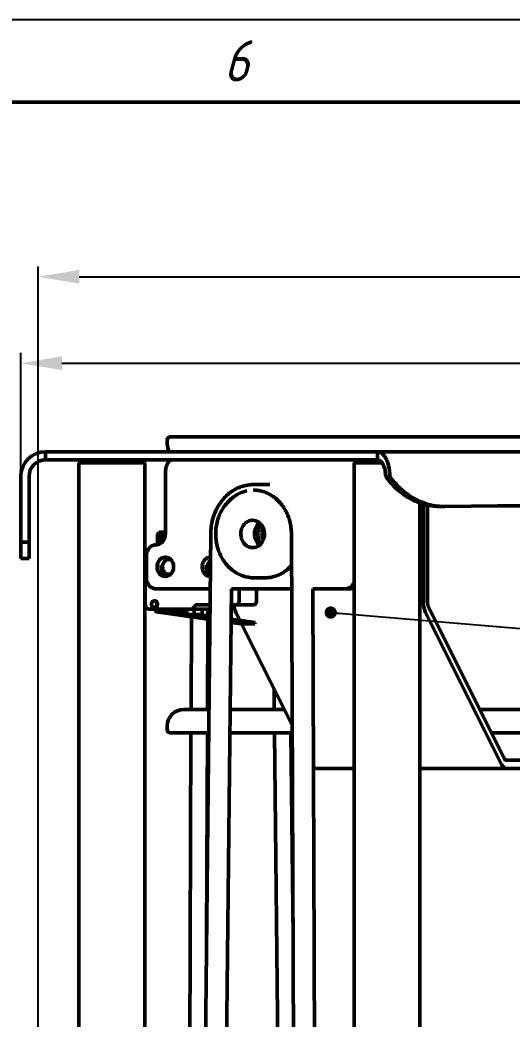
# Model space of a CAD drawing. Header units: inches. Extents: x -2049 to -860, y -317 to 524.
# Drawn here: x -1521.7 to -1461.8, y 402.1 to 523.7 of the extents above; entities that cross this region are included whole.
import ezdxf

# ---------------------------------------------------------------- set-up
doc = ezdxf.new("R2010")
doc.units = ezdxf.units.IN
doc.header["$LTSCALE"] = 2.574606
doc.header["$MEASUREMENT"] = 0
doc.header["$PDMODE"] = 3
doc.header["$PDSIZE"] = 0.3125
doc.layers.get('0').update_dxf_attribs({"linetype": 'CONTINUOUS', "lineweight": 50})
doc.layers.get('Defpoints').update_dxf_attribs({"linetype": 'CONTINUOUS'})
for name, color, linetype, lineweight in [('dim', 7, 'CONTINUOUS', 9), ('from', 7, 'CONTINUOUS', 15), ('侧边栏', 255, 'CONTINUOUS', 25), ('图框粗', 7, 'CONTINUOUS', 50), ('图框细', 255, 'CONTINUOUS', 25)]:
    doc.layers.add(name, color=color, linetype=linetype, lineweight=lineweight)
doc.styles.add('TEXTSTYLE_1', font='gdt', dxfattribs={"width": 0.8})
doc.styles.add('样式5.0', font='gbeitc.shx', dxfattribs={"height": 5, "bigfont": 'gbcbig.shx'})
doc.dimstyles.new('ISO-25', dxfattribs={"dimtxt": 5, "dimasz": 5, "dimexe": 1.25, "dimexo": 0.625, "dimtad": 1, "dimdec": 0, "dimlfac": 1.5, "dimdsep": 46, "dimtxsty": 'TEXTSTYLE_1', "dimcen": 2.5, "dimclrd": 256, "dimclre": 256, "dimclrt": 256, "dimadec": 0, "dimazin": 0, "dimtfac": 1, "dimtdec": 0, "dimtmove": 0, "dimatfit": 3, "dimfxl": 1, "dimlwd": 25, "dimarcsym": 0})
doc.dimstyles.new('ISO-25$0', dxfattribs={"dimtxt": 5, "dimasz": 5, "dimexe": 1.25, "dimexo": 0.625, "dimtad": 1, "dimdec": 0, "dimlfac": 1.5, "dimdsep": 46, "dimtxsty": 'TEXTSTYLE_1', "dimcen": 2.5, "dimclrd": 256, "dimclre": 256, "dimclrt": 256, "dimadec": 0, "dimazin": 0, "dimtfac": 1, "dimtdec": 0, "dimtmove": 0, "dimatfit": 3, "dimfxl": 1, "dimlwd": 25, "dimarcsym": 0})

# ---------------------------------------------------------------- blocks, each defined once
blk = doc.blocks.new('A0图框')
at = {"layer": '图框粗'}
blk.add_lwpolyline([(25, 10), (1179, 10), (1179, 831), (25, 831)], close=True, dxfattribs=at)
at = {"layer": '图框细'}
blk.add_lwpolyline([(0, 0), (1189, 0), (1189, 841), (0, 841)], close=True, dxfattribs=at)
at = {"layer": '图框细', "insert": (505, 838.52), "char_height": 5, "width": 96, "attachment_point": 1, "style": '样式5.0'}
blk.add_mtext('\\pi46.95833;6', dxfattribs=at)
blk = doc.blocks.new('*D44')
at = {"layer": 'Defpoints', "color": 0, "transparency": 16777216}
for p in [(-1315.05, 481.93), (-1521.61, 468.16), (-1315.05, 468.16)]:
    blk.add_point(p, dxfattribs=at)
at = {"layer": 'dim', "lineweight": -2, "transparency": 16777216}
for p, q in [((-1521.61, 468.78), (-1521.61, 483.18)), ((-1315.05, 468.78), (-1315.05, 483.18))]:
    blk.add_line(p, q, dxfattribs=at)
at = {"layer": 'dim', "lineweight": 25, "transparency": 16777216}
blk.add_line((-1516.61, 481.93), (-1320.05, 481.93), dxfattribs=at)
at = {"layer": 'dim', "transparency": 16777216}
for points in [[(-1516.61, 482.77), (-1516.61, 481.1), (-1521.61, 481.93)], [(-1320.05, 482.77), (-1320.05, 481.1), (-1315.05, 481.93)]]:
    blk.add_solid(points, dxfattribs=at)
at = {"layer": 'dim', "transparency": 16777216, "insert": (-1418.33, 485.06), "char_height": 5, "attachment_point": 5, "style": 'TEXTSTYLE_1'}
blk.add_mtext('309', dxfattribs=at)
blk = doc.blocks.new('*D47')
at = {"layer": 'Defpoints', "color": 0, "transparency": 16777216}
for p in [(-1312.46, 492.45), (-1312.46, 394.37), (-1519.5, 392.85)]:
    blk.add_point(p, dxfattribs=at)
at = {"layer": 'dim', "lineweight": -2, "transparency": 16777216}
for p, q in [((-1519.5, 393.48), (-1519.5, 493.7)), ((-1312.46, 395), (-1312.46, 493.7))]:
    blk.add_line(p, q, dxfattribs=at)
at = {"layer": 'dim', "lineweight": 25, "transparency": 16777216}
blk.add_line((-1514.5, 492.45), (-1317.46, 492.45), dxfattribs=at)
at = {"layer": 'dim', "transparency": 16777216}
for points in [[(-1514.5, 493.29), (-1514.5, 491.62), (-1519.5, 492.45)], [(-1317.46, 493.29), (-1317.46, 491.62), (-1312.46, 492.45)]]:
    blk.add_solid(points, dxfattribs=at)
at = {"layer": 'dim', "transparency": 16777216, "insert": (-1417.32, 495.58), "char_height": 5, "attachment_point": 5, "style": 'TEXTSTYLE_1'}
blk.add_mtext('311', dxfattribs=at)

msp = doc.modelspace()

# ---------------------------------------------------------------- linework, layer by layer
at = {"color": 7, "linetype": 'Continuous'}
for p, q in [((-1503.45, 472.97), (-1372.12, 472.97)), ((-1503.78, 472.13), (-1503.78, 472.63)), ((-1518.61, 470.16), (-1518.61, 471.16)), ((-1518.61, 471.16), (-1316.55, 471.16)), ((-1478.2, 471.16), (-1478.2, 470.16)), ((-1478.2, 470.16), (-1518.61, 470.16)), ((-1514.19, 470.16), (-1514.53, 469.82)), ((-1514.53, 469.82), (-1514.53, 391.06)), ((-1514.53, 469.82), (-1506.53, 469.82)), ((-1506.86, 470.16), (-1506.53, 469.82)), ((-1506.53, 469.82), (-1506.53, 391.06)), ((-1480.71, 470.16), (-1481.04, 469.82)), ((-1481.04, 469.82), (-1481.04, 391.06)), ((-1481.04, 469.82), (-1477.65, 469.82)), ((-1521.61, 458.16), (-1521.61, 468.16)), ((-1520.61, 468.16), (-1520.61, 458.16)), ((-1504.02, 468.49), (-1504.02, 461.16)), ((-1476.7, 468.16), (-1477.2, 468.16)), ((-1491.3, 467.16), (-1493.3, 467.16)), ((-1493.3, 466.49), (-1493.28, 466.49)), ((-1473.04, 464.95), (-1473.04, 391.06)), ((-1472.59, 452.77), (-1472.59, 464.79)), ((-1472.09, 464.68), (-1472.09, 452.77)), ((-1470, 464.49), (-1463.6, 464.59)), ((-1504.97, 461.02), (-1504.81, 461.36)), ((-1504.97, 461.02), (-1504.97, 459.85)), ((-1504.68, 461.02), (-1504.97, 461.02)), ((-1504.81, 461.36), (-1504.02, 461.36)), ((-1504.52, 461.36), (-1504.68, 461.02)), ((-1504.68, 459.95), (-1504.68, 461.02)), ((-1498.49, 461.23), (-1501.91, 131.17)), ((-1488.68, 461.18), (-1487.34, 131.17)), ((-1521.61, 460.16), (-1520.61, 460.16)), ((-1506.46, 452.52), (-1506.46, 458.62)), ((-1506.3, 458.76), (-1506.35, 458.76)), ((-1506.33, 455.82), (-1506.33, 458.49)), ((-1520.61, 458.16), (-1521.61, 458.16)), ((-1504.51, 457.35), (-1504.51, 457.16)), ((-1499.02, 457.35), (-1499.02, 457.16)), ((-1493.23, 455.82), (-1491.9, 455.82)), ((-1498.56, 454.49), (-1505.17, 454.49)), ((-1495.98, 454.49), (-1499.33, 131.17)), ((-1488.65, 454.49), (-1495.98, 454.49)), ((-1495.03, 454.49), (-1495.03, 453.02)), ((-1492.91, 453.02), (-1492.91, 454.49)), ((-1486.07, 454.49), (-1485.82, 391.06)), ((-1481.58, 454.49), (-1486.07, 454.49)), ((-1505.31, 453.02), (-1505.37, 453.02)), ((-1500.71, 452.06), (-1500.35, 452.48)), ((-1498.58, 452.52), (-1500.27, 452.52)), ((-1496, 452.52), (-1493.35, 452.52)), ((-1471.99, 452.3), (-1462.76, 433.83)), ((-1506.03, 452.02), (-1498.68, 452.02)), ((-1505.23, 451.86), (-1505.23, 452.02)), ((-1505.1, 451.69), (-1498.6, 450.76)), ((-1505.08, 452.02), (-1505.08, 451.86)), ((-1498.6, 450.93), (-1505.08, 451.86)), ((-1505.08, 451.86), (-1503.42, 451.86)), ((-1503.42, 451.86), (-1503.42, 452.02)), ((-1503.42, 451.86), (-1501.38, 451.57)), ((-1501.39, 451.52), (-1501.39, 452.02)), ((-1501.16, 451.36), (-1499.75, 451.36)), ((-1500.89, 439.8), (-1500.84, 451.08)), ((-1500.52, 452.02), (-1500.52, 451.52)), ((-1499.91, 451.36), (-1498.6, 451.17)), ((-1499.52, 452.02), (-1499.52, 451.52)), ((-1498.84, 452.02), (-1498.84, 451.2)), ((-1495.44, 451.59), (-1494.97, 450.65)), ((-1463.11, 433.12), (-1472.35, 451.59)), ((-1498.84, 450.8), (-1498.89, 439.8)), ((-1494.77, 450.38), (-1496.03, 450.56)), ((-1496.03, 450.4), (-1494.79, 450.22)), ((-1496.02, 450.8), (-1493.1, 450.38)), ((-1494.79, 450.22), (-1494.77, 450.38)), ((-1494.79, 450.22), (-1493.12, 450.22)), ((-1494.77, 450.38), (-1493.1, 450.38)), ((-1494.76, 450.22), (-1488.58, 437.87)), ((-1493.1, 450.38), (-1493.12, 450.22)), ((-1490.77, 439.8), (-1490.79, 442.29)), ((-1501.78, 439.8), (-1498.71, 439.8)), ((-1496.14, 439.8), (-1489.55, 439.8)), ((-1465.75, 439.8), (-1373.79, 439.8)), ((-1503.78, 437.3), (-1503.78, 437.8)), ((-1498.74, 436.97), (-1503.45, 436.97)), ((-1501.07, 393.91), (-1500.9, 436.97)), ((-1498.9, 436.97), (-1499, 412.09)), ((-1488.58, 436.97), (-1496.17, 436.97)), ((-1490.28, 392.85), (-1490.74, 436.97)), ((-1488.74, 436.97), (-1488.48, 412.08)), ((-1396.9, 436.97), (-1464.33, 436.97)), ((-1462.53, 433.63), (-1396.03, 433.63)), ((-1481.04, 432.63), (-1485.62, 432.63)), ((-1418.17, 432.63), (-1473.04, 432.63))]:
    msp.add_line(p, q, dxfattribs=at)
for centre, radius, start, end in [((-1503.45, 472.63), 0.333, 90, 180), ((-1501.78, 472.13), 2, 180, 209.3906), ((-1518.61, 468.16), 3, 90, 180), ((-1518.61, 468.16), 2, 90, 180), ((-1493.3, 462.51), 3.98, 89.5461, 89.7594), ((-1493.3, 462.51), 3.98, 89.0364, 89.5461), ((-1470, 472.01), 7.52, 266.181, 269.9867), ((-1504.54, 460.67), 0.393, 42.7958, 46.5488), ((-1503.2, 460.36), 1.27, 180.0455, 190.3466), ((-1504.79, 458.49), 1.53, 170.1437, 180.0039), ((-1504.81, 458.49), 1.51, 168.7681, 170.1298), ((-1503.18, 457.16), 1.34, 171.8954, 180.0002), ((-1497.7, 457.16), 1.34, 171.8954, 180.0002), ((-1503.5, 456.93), 0.94, 241.3585, 246.2196), ((-1503.51, 456.91), 0.917, 246.2257, 253.401), ((-1491.9, 459.92), 4.1, 270.0083, 282.3738), ((-1491.9, 459.97), 4.15, 282.3475, 282.5948), ((-1501.78, 437.8), 2, 90, 180), ((-1503.45, 437.3), 0.333, 180, 270)]:
    msp.add_arc(centre, radius, start, end, dxfattribs=at)
for points, start_tangent, end_tangent in [([(-1476.7, 468.16), (-1476.72, 468.68), (-1476.79, 469.18), (-1476.9, 469.66), (-1477.05, 470.09), (-1477.24, 470.45), (-1477.45, 470.75), (-1477.69, 470.98), (-1477.94, 471.11), (-1478.2, 471.16)], (0, 1), (-1, 0)), ([(-1504.02, 468.49), (-1504, 468.82), (-1503.95, 469.13), (-1503.88, 469.42), (-1503.77, 469.67), (-1503.65, 469.88), (-1503.5, 470.03), (-1503.35, 470.12), (-1503.18, 470.16)], (0, 1), (1, 0)), ([(-1478.2, 470.16), (-1478, 470.12), (-1477.82, 470), (-1477.64, 469.82), (-1477.49, 469.57), (-1477.37, 469.27), (-1477.28, 468.92), (-1477.22, 468.55), (-1477.2, 468.16)], (1, 0), (0, -1)), ([(-1470.5, 464.49), (-1471.39, 464.54), (-1472.5, 464.76), (-1473.58, 465.14), (-1474.61, 465.69), (-1475.56, 466.38), (-1476.43, 467.2), (-1477.2, 468.16)], (-1, 0.000204), (-0.577988, 0.816045)), ([(-1476.7, 468.16), (-1475.93, 467.2), (-1475.06, 466.38), (-1474.11, 465.69), (-1473.08, 465.14), (-1472, 464.76), (-1470.89, 464.54), (-1470.5, 464.5)], (0.577988, -0.816045), (0.997781, -0.066588)), ([(-1493.3, 467.16), (-1494.01, 467.1), (-1494.74, 466.92), (-1495.43, 466.63), (-1496.08, 466.23), (-1496.67, 465.72), (-1497.2, 465.12), (-1497.64, 464.45), (-1498, 463.7), (-1498.27, 462.91), (-1498.43, 462.08), (-1498.49, 461.23)], (-1, -0.000053), (-0.010353, -0.999946)), ([(-1493.23, 455.82), (-1494.58, 456.05), (-1495.82, 456.72), (-1496.83, 457.77), (-1497.54, 459.12), (-1497.87, 460.65), (-1497.8, 462.21), (-1497.33, 463.69), (-1496.51, 464.94), (-1495.41, 465.87), (-1494.12, 466.39)], (-1, 0), (0.975936, 0.218055)), ([(-1493.23, 466.49), (-1492.63, 466.43), (-1491.98, 466.27), (-1491.37, 466), (-1490.8, 465.64), (-1490.27, 465.19), (-1489.81, 464.65), (-1489.42, 464.05), (-1489.1, 463.39), (-1488.87, 462.68), (-1488.73, 461.94), (-1488.68, 461.18)], (0.999859, -0.016816), (0.004054, -0.999992)), ([(-1414.6, 458.39), (-1425.61, 460.86), (-1436.7, 462.7), (-1447.86, 463.93), (-1459.06, 464.52), (-1463.6, 464.59)], (-0.969367, 0.245616), (-0.999997, 0.002506)), ([(-1463.6, 464.59), (-1458.56, 464.52), (-1447.36, 463.93), (-1436.2, 462.7), (-1425.11, 460.86), (-1414.57, 458.51)], (1, -0.000007), (0.96995, -0.243303)), ([(-1494.81, 460.84), (-1494.84, 461.22), (-1494.79, 461.59), (-1494.67, 461.94), (-1494.49, 462.24), (-1494.26, 462.49), (-1493.98, 462.68), (-1493.68, 462.79), (-1493.4, 462.82)], (-0.165269, 0.986248), (1, -0.000241)), ([(-1493.4, 462.82), (-1493.35, 462.82), (-1493.04, 462.77), (-1492.74, 462.64), (-1492.47, 462.44), (-1492.25, 462.16), (-1492.08, 461.84), (-1491.98, 461.47)], (1, -0.000241), (0.165269, -0.986248)), ([(-1492.57, 462.51), (-1492.58, 462.5), (-1492.82, 462.25), (-1493, 461.94), (-1493.12, 461.6), (-1493.17, 461.22), (-1493.15, 460.84)], (-0.770807, -0.637068), (0.165269, -0.986248)), ([(-1492.76, 461.16), (-1492.73, 461.5), (-1492.63, 461.84), (-1492.48, 462.14), (-1492.36, 462.3)], (0, 1), (0.634827, 0.772655)), ([(-1504.02, 461.16), (-1504.05, 460.86), (-1504.13, 460.58), (-1504.27, 460.33), (-1504.45, 460.11), (-1504.67, 459.96), (-1504.91, 459.86), (-1505.17, 459.82)], (0, -1), (-1, 0)), ([(-1504.47, 460.36), (-1504.42, 460.69), (-1504.3, 460.94)], (0, 1), (0.679591, 0.733592)), ([(-1504.3, 460.94), (-1504.13, 461.03)], (0.679591, 0.733592), (0.999995, -0.003186)), ([(-1504.11, 460.61), (-1504.13, 460.69), (-1504.25, 460.94)], (-0.201087, 0.979573), (-0.679591, 0.733592)), ([(-1504.13, 461.03), (-1504.03, 460.99)], (0.999995, -0.003186), (0.828344, -0.56022)), ([(-1493.4, 459.49), (-1493.44, 459.49), (-1493.75, 459.54), (-1494.05, 459.67), (-1494.32, 459.88), (-1494.55, 460.15), (-1494.71, 460.48), (-1494.81, 460.84)], (-1, 0.000241), (-0.165269, 0.986248)), ([(-1491.98, 461.47), (-1491.95, 461.1), (-1492, 460.72), (-1492.12, 460.38), (-1492.3, 460.07), (-1492.53, 459.82), (-1492.81, 459.63), (-1493.12, 459.52), (-1493.4, 459.49)], (0.165269, -0.986248), (-1, 0.000241)), ([(-1493.15, 460.84), (-1493.05, 460.48), (-1492.88, 460.15), (-1492.66, 459.88), (-1492.56, 459.8)], (0.165269, -0.986248), (0.77418, -0.632966)), ([(-1492.36, 460.01), (-1492.48, 460.17), (-1492.63, 460.47), (-1492.73, 460.81), (-1492.76, 461.16)], (-0.636255, 0.771478), (0, 1)), ([(-1492.11, 461.89), (-1492.13, 461.84), (-1492.23, 461.51), (-1492.26, 461.16)], (-0.392729, -0.919654), (0, -1)), ([(-1492.26, 461.16), (-1492.23, 460.81), (-1492.13, 460.48), (-1492.11, 460.42)], (0, -1), (0.39359, -0.919286)), ([(-1505.17, 459.82), (-1505.43, 459.79), (-1505.67, 459.69), (-1505.89, 459.53), (-1506.07, 459.32), (-1506.21, 459.07), (-1506.3, 458.79)], (-1, 0), (-0.194791, -0.980845)), ([(-1506.35, 458.76), (-1506.4, 458.74), (-1506.45, 458.69), (-1506.46, 458.62)], (-1, 0), (0, -1)), ([(-1505.03, 457.16), (-1505, 457.44), (-1504.91, 457.7), (-1504.77, 457.93), (-1504.59, 458.12), (-1504.38, 458.25), (-1504.14, 458.31), (-1504.02, 458.32)], (0, 1), (1, -0.000025)), ([(-1504.02, 458.32), (-1503.9, 458.32), (-1503.66, 458.25), (-1503.45, 458.12), (-1503.26, 457.94), (-1503.12, 457.7), (-1503.04, 457.44), (-1503.01, 457.16)], (1, -0.000025), (0, -1)), ([(-1499.54, 457.16), (-1499.51, 457.44), (-1499.43, 457.7), (-1499.29, 457.93), (-1499.11, 458.12), (-1498.89, 458.25), (-1498.66, 458.31), (-1498.53, 458.32)], (0, 1), (1, -0.000025)), ([(-1504.02, 455.99), (-1504.14, 456), (-1504.37, 456.06), (-1504.59, 456.19), (-1504.77, 456.38), (-1504.91, 456.61), (-1505, 456.88), (-1505.03, 457.16)], (-1, 0.000025), (0, 1)), ([(-1504.53, 457.16), (-1504.5, 456.88), (-1504.41, 456.61), (-1504.27, 456.38), (-1504.09, 456.2), (-1503.95, 456.1)], (0, -1), (0.877756, -0.479107)), ([(-1504.51, 457.16), (-1504.44, 456.75), (-1504.24, 456.4), (-1503.94, 456.17), (-1503.61, 456.09)], (0, -1), (0.999454, -0.033039)), ([(-1504.36, 457.16), (-1504.28, 457.55), (-1504.07, 457.86), (-1503.76, 458.03), (-1503.58, 458.06)], (0, 1), (1, 0.000088)), ([(-1503.58, 456.26), (-1503.75, 456.28), (-1504.06, 456.45), (-1504.28, 456.76), (-1504.36, 457.16)], (-1, -0.000088), (0, 1)), ([(-1503.01, 457.16), (-1503.04, 456.88), (-1503.12, 456.61), (-1503.26, 456.38), (-1503.44, 456.2), (-1503.66, 456.07), (-1503.89, 456), (-1504.02, 455.99)], (0, -1), (-1, 0.000025)), ([(-1503.58, 458.06), (-1503.41, 458.04), (-1503.3, 457.99)], (1, 0.000088), (0.908264, -0.418397)), ([(-1498.55, 455.99), (-1498.65, 456), (-1498.89, 456.06), (-1499.1, 456.19), (-1499.29, 456.38), (-1499.43, 456.61), (-1499.51, 456.88), (-1499.54, 457.16)], (-0.999883, 0.015308), (0, 1)), ([(-1499.04, 457.16), (-1499.01, 456.88), (-1498.93, 456.61), (-1498.79, 456.38), (-1498.61, 456.2), (-1498.55, 456.15)], (0, -1), (0.82503, -0.565089)), ([(-1499.02, 457.16), (-1498.95, 456.75), (-1498.75, 456.4), (-1498.55, 456.23)], (0, -1), (0.838303, -0.545204)), ([(-1498.88, 457.16), (-1498.8, 457.55), (-1498.58, 457.86), (-1498.53, 457.9)], (0, 1), (0.790889, 0.61196)), ([(-1498.55, 456.42), (-1498.58, 456.45), (-1498.8, 456.76), (-1498.88, 457.16)], (-0.777896, 0.628393), (0, 1)), ([(-1488.66, 457.32), (-1489.71, 456.44), (-1491, 455.92)], (-0.671058, -0.741405), (-0.975936, -0.218055)), ([(-1503.3, 456.32), (-1503.41, 456.28), (-1503.58, 456.26)], (-0.909943, -0.414732), (-1, -0.000088)), ([(-1506.33, 455.82), (-1506.3, 455.53), (-1506.21, 455.24), (-1506.07, 454.99), (-1505.89, 454.78), (-1505.67, 454.62), (-1505.43, 454.52), (-1505.17, 454.49)], (0, -1), (1, 0)), ([(-1481.62, 454.6), (-1481.58, 454.62), (-1481.36, 454.78), (-1481.18, 454.99), (-1481.04, 455.24)], (0.895587, 0.444887), (0.389433, 0.921055)), ([(-1482.08, 454.49), (-1481.82, 454.52), (-1481.62, 454.6)], (1, 0), (0.895587, 0.444887)), ([(-1481.04, 454.64), (-1481.08, 454.62), (-1481.32, 454.52), (-1481.58, 454.49)], (-0.853594, -0.520939), (-1, 0)), ([(-1506.46, 452.52), (-1506.4, 452.27), (-1506.25, 452.09), (-1506.03, 452.02)], (0, -1), (1, 0)), ([(-1505.37, 453.02), (-1505.55, 452.97), (-1505.67, 452.82), (-1505.72, 452.63), (-1505.67, 452.43), (-1505.55, 452.28), (-1505.37, 452.22)], (-1, 0), (1, 0)), ([(-1505.37, 452.22), (-1505.2, 452.28), (-1505.07, 452.42), (-1505.03, 452.62), (-1505.07, 452.82), (-1505.2, 452.97), (-1505.31, 453.02)], (1, 0), (-0.976607, 0.215032)), ([(-1505.31, 453.02), (-1505.13, 452.97), (-1505.01, 452.82), (-1504.96, 452.63), (-1505.01, 452.43), (-1505.13, 452.28), (-1505.31, 452.22)], (1, 0), (-1, 0)), ([(-1500.35, 452.48), (-1500.32, 452.51), (-1500.3, 452.52), (-1500.27, 452.52)], (0.654654, 0.755929), (1, 0)), ([(-1495.44, 451.59), (-1495.54, 451.84), (-1495.62, 452.13), (-1495.67, 452.44), (-1495.68, 452.52)], (-0.447214, 0.894427), (-0.073555, 0.997291)), ([(-1495.46, 452.52), (-1495.25, 452.59), (-1495.09, 452.77), (-1495.03, 453.02)], (1, 0), (0, 1)), ([(-1492.91, 453.02), (-1492.97, 452.77), (-1493.13, 452.59), (-1493.35, 452.52)], (0, -1), (-1, 0)), ([(-1472.59, 452.77), (-1472.58, 452.44), (-1472.53, 452.13), (-1472.45, 451.84), (-1472.35, 451.59)], (0, -1), (0.447214, -0.894427)), ([(-1471.99, 452.3), (-1472.05, 452.43), (-1472.08, 452.59), (-1472.09, 452.77)], (-0.447214, 0.894427), (0, 1)), ([(-1505.23, 451.86), (-1505.21, 451.78), (-1505.16, 451.72), (-1505.1, 451.69)], (0, -1), (0.989966, -0.141308)), ([(-1501.16, 451.36), (-1501.27, 451.38), (-1501.36, 451.44), (-1501.39, 451.52)], (-1, 0), (0, 1)), ([(-1500.79, 452.02), (-1500.76, 452.03), (-1500.74, 452.04), (-1500.71, 452.06)], (1, 0), (0.654654, 0.755929)), ([(-1500.52, 451.52), (-1500.53, 451.44), (-1500.56, 451.38), (-1500.59, 451.36)], (0, -1), (-1, 0)), ([(-1499.52, 451.52), (-1499.56, 451.44), (-1499.64, 451.38), (-1499.75, 451.36)], (0, -1), (-1, 0)), ([(-1498.6, 452.06), (-1498.62, 452.04), (-1498.65, 452.03), (-1498.68, 452.02)], (-0.654654, -0.755929), (-1, 0)), ([(-1485.62, 432.63), (-1485.78, 432.67), (-1485.94, 432.76), (-1485.99, 432.81)], (-1, 0), (-0.70934, 0.704866)), ([(-1463.11, 433.12), (-1462.99, 432.92), (-1462.84, 432.76), (-1462.69, 432.67), (-1462.53, 432.63)], (0.447214, -0.894427), (1, 0)), ([(-1462.53, 433.63), (-1462.61, 433.66), (-1462.69, 433.72), (-1462.76, 433.83)], (-1, 0), (-0.447214, 0.894427))]:
    msp.add_spline(points, degree=3, dxfattribs=dict(at, start_tangent=start_tangent, end_tangent=end_tangent))

# ---------------------------------------------------------------- block references
at = {"layer": '侧边栏'}
msp.add_blockref('A0图框', (-2048.89, -317.3), dxfattribs=at)

# ---------------------------------------------------------------- dimensions: what is measured, and where the dimension line sits
at = {"layer": 'dim'}
for base, p1, p2, text, picture, middle in [((-1312.46, 492.45), (-1519.5, 392.85), (-1312.46, 394.37), '311', '*D47', (-1417.32, 492.45)), ((-1315.05, 481.93), (-1521.61, 468.16), (-1315.05, 468.16), '309', '*D44', (-1418.33, 481.93))]:
    dim = msp.add_linear_dim(base=base, p1=p1, p2=p2, text=text, dimstyle='ISO-25$0', dxfattribs=at)
    dim.commit()
    dim.dimension.update_dxf_attribs({"geometry": picture, "text_midpoint": middle, "dimtype": 160})

# ---------------------------------------------------------------- leaders
at = {"layer": 'from', "color": 4}
msp.add_leader([(-1483.89, 451.59), (-1293.83, 435.48)], dimstyle='ISO-25', override={"dimasz": 1.5, "dimldrblk": 'Dot'}, dxfattribs=at)

doc.saveas('drawing.dxf')
